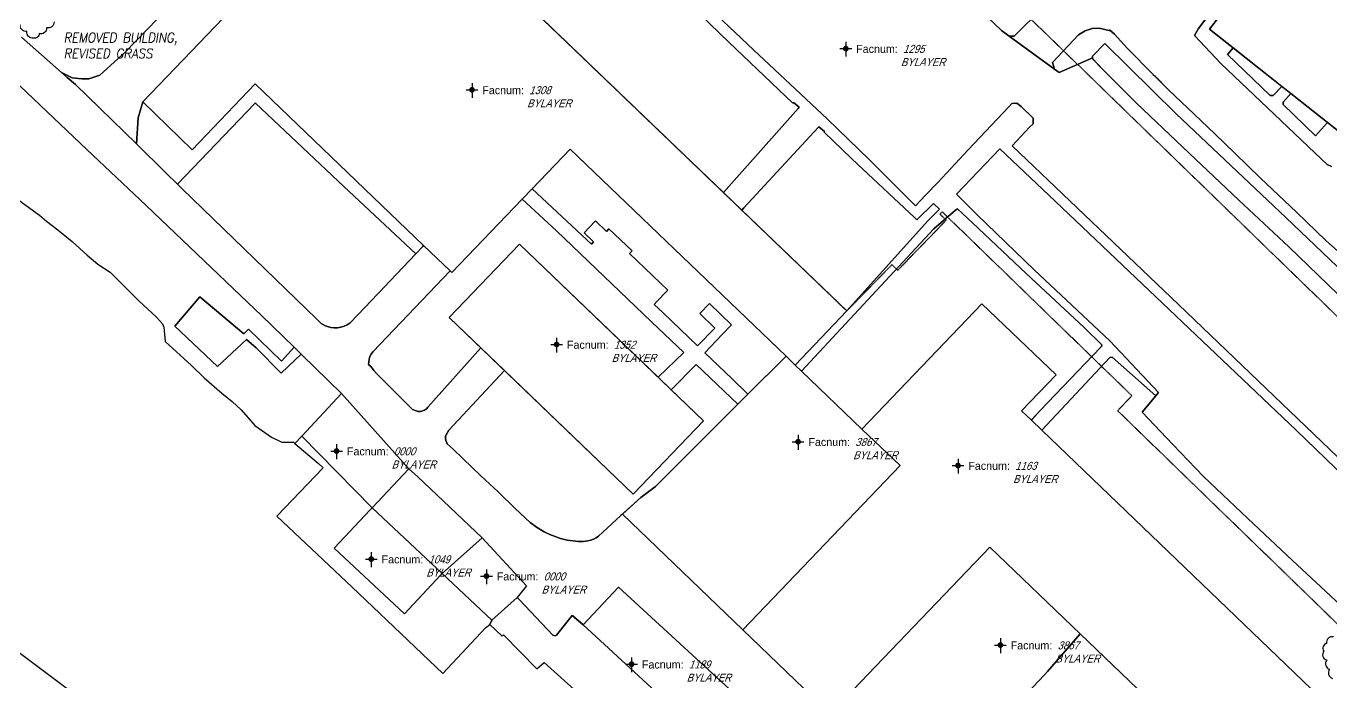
# Model space of a CAD drawing. Header units: inches. Extents: x 1273557 to 1282364, y 239587 to 246310.
# Drawn here: x 1276026 to 1276710, y 240110 to 240453 of the extents above; entities that cross this region are included whole.
import ezdxf
from ezdxf.enums import TextEntityAlignment as Align

# ---------------------------------------------------------------- set-up
doc = ezdxf.new("R2010")
doc.units = ezdxf.units.IN
doc.header["$MEASUREMENT"] = 0
doc.linetypes.add('DASHED2', pattern=[0.375, 0.25, -0.125])
doc.linetypes.add('HIDDEN', pattern=[0.375, 0.25, -0.125])
doc.layers.add('BLDG-DATA', color=159, linetype='DASHED2', lineweight=30)
for name, color, linetype in [('BLDG-UW', 231, 'Continuous'), ('BLDG-UW-UG', 159, 'HIDDEN'), ('GRASS', 3, 'Continuous'), ('PATH', 253, 'Continuous'), ('PRKG-DATA', 255, 'Continuous'), ('PRKG-UW', 6, 'Continuous'), ('PRKG-UW-UNLABEL', 130, 'Continuous'), ('REV-2013', 1, 'Continuous'), ('STREET-UW', 50, 'Continuous'), ('Water_Source', 133, 'Continuous')]:
    doc.layers.add(name, color=color, linetype=linetype)
doc.styles.add('Revisions', font='simplex.shx', dxfattribs={"width": 0.9, "oblique": 10, "height": 25})
doc.styles.add('SS_LITE', font='FRABK.TTF', dxfattribs={"height": 16})

# ---------------------------------------------------------------- blocks, each defined once
blk = doc.blocks.new('*U1')
for p, q in [((-3.08, 0), (3.08, 0)), ((0, 3.55), (0, -4.2))]:
    blk.add_line(p, q)
at = {"const_width": 1.5}
blk.add_lwpolyline([(-0.75, 0, 1), (0.75, 0, 1)], format="xyb", close=True, dxfattribs=at)
at = {"layer": 'BLDG-DATA', "color": 1, "style": 'SS_LITE'}
blk.add_text('Facnum:', height=4.2, dxfattribs=at).set_placement((27.26, -2.25), align=Align.RIGHT)
at = {"layer": 'BLDG-DATA', "color": 7, "style": 'SS_LITE', "oblique": 20, "width": 0.9, "flags": 8}
for tag, p in [('FACNUM', (29.98, -2.25)), ('OBJECT', (28.84, -9.16))]:
    blk.add_attdef(tag, p, '', height=4.2, dxfattribs=at)
blk = doc.blocks.new('*U8')
for p, q in [((-3.08, 0), (3.08, 0)), ((0, 3.55), (0, -4.2))]:
    blk.add_line(p, q)
at = {"const_width": 1.5}
blk.add_lwpolyline([(-0.75, 0, 1), (0.75, 0, 1)], format="xyb", close=True, dxfattribs=at)
at = {"layer": 'PRKG-DATA', "color": 1, "style": 'SS_LITE'}
blk.add_text('Facnum:', height=4.2, dxfattribs=at).set_placement((27.26, -2.25), align=Align.RIGHT)
at = {"layer": 'PRKG-DATA', "color": 7, "style": 'SS_LITE', "oblique": 20, "width": 0.9, "flags": 8}
for tag, p in [('FACNUM', (29.98, -2.25)), ('OBJECT', (28.84, -9.16))]:
    blk.add_attdef(tag, p, '', height=4.2, dxfattribs=at)

msp = doc.modelspace()

# ---------------------------------------------------------------- linework, layer by layer
at = {"layer": 'BLDG-UW'}
for points in [[(1276783.61, 240518.74), (1276833.65, 240587.09), (1276812.18, 240603.65), (1276758.66, 240538.03), (1276730.72, 240560.46), (1276646.68, 240451.75), (1276727.71, 240387.87), (1276812.76, 240497.05)], [(1276086.79, 240413.65), (1276209.09, 240541.18), (1276259.97, 240492.38), (1276391.6, 240366.16), (1276401.2, 240356.95), (1276456.34, 240304.08), (1276429.32, 240275.69), (1276424.46, 240280.35), (1276311.22, 240388.94), (1276291.25, 240368.1), (1276286.04, 240362.67), (1276249.1, 240324.15), (1276248.1, 240325.11), (1276234.26, 240338.37), (1276145.9, 240423.11), (1276112.74, 240388.53), (1276086.79, 240413.65)], [(1276247.63, 240300.59), (1276284.53, 240339.07), (1276381.2, 240246.37), (1276344.29, 240207.89), (1276247.63, 240300.59)], [(1276548.05, 240251.7), (1276566.17, 240270.49), (1276527.27, 240307.79), (1276464.3, 240242.12), (1276484.3, 240222.94), (1276401.77, 240136.87), (1276447.68, 240092.84), (1276531.41, 240180.14), (1276578.86, 240134.64), (1276630.21, 240085.4), (1276605.31, 240058.81), (1276650.45, 240015.51), (1276606.66, 239969.85), (1276637.71, 239940.07), (1276736.61, 240043.2), (1276736.61, 240043.2), (1276736.61, 240043.2), (1276690.86, 240087.07), (1276704.69, 240101.49), (1276558.71, 240241.48), (1276553.2, 240246.77)], [(1276207.15, 240200.85), (1276206.16, 240199.79), (1276187.3, 240179.6), (1276224.19, 240145.13), (1276243.17, 240165.45), (1276244.04, 240166.38)], [(1276376.29, 240085.79), (1276318.04, 240139.39), (1276336.6, 240159.23), (1276394.69, 240105.81)]]:
    msp.add_lwpolyline(points, close=True, dxfattribs=at)
at = {"layer": 'BLDG-UW-UG'}
for points in [[(1276207.67, 240542.43), (1276456.34, 240304.08), (1276480.02, 240328.36), (1276483.07, 240325.4), (1276508.55, 240351.67), (1276505.25, 240354.87), (1276506.42, 240356.08), (1276606.01, 240259.55), (1276598.46, 240251.76), (1276726.17, 240127.98)], [(1276754.28, 240261.87), (1276496.76, 240511.6)]]:
    msp.add_lwpolyline(points, dxfattribs=at)
at = {"layer": 'GRASS'}
for points in [[(1276394.36, 240445.04), (1276333.71, 240503.7), (1276303.49, 240531.99), (1276303.73, 240532.29), (1276300.98, 240534.88), (1276300.83, 240534.72), (1276259.97, 240492.38), (1276391.6, 240366.16), (1276430.82, 240410.31), (1276431.3, 240410.85), (1276428.33, 240413.42), (1276427.96, 240413.03)], [(1276659.05, 240441.96), (1276656.21, 240438.59), (1276678.6, 240417.13), (1276680.09, 240417.11), (1276684.64, 240421.79)], [(1276192.32, 240369.4), (1276145.92, 240413.02), (1276145.64, 240412.9), (1276105.03, 240370.6), (1276107.38, 240368.2), (1276178.13, 240299.78), (1276180.49, 240297.5), (1276181.8, 240296.73), (1276182.21, 240296.51), (1276183.86, 240295.84), (1276185.58, 240295.4), (1276187.35, 240295.2), (1276189.12, 240295.25), (1276190.87, 240295.53), (1276192.57, 240296.05), (1276194.18, 240296.79), (1276195.68, 240297.75), (1276203.46, 240305.84), (1276230.12, 240333.93)], [(1276689.35, 240418.08), (1276685.33, 240413.47), (1276685.32, 240412.41), (1276702.31, 240395.92), (1276708.61, 240402.89)], [(1276461.96, 240380.98), (1276458.88, 240383.93), (1276444.4, 240397.81), (1276444.67, 240398.1), (1276441.73, 240400.7), (1276441.36, 240400.3), (1276402.29, 240358.12), (1276401.2, 240356.95), (1276456.34, 240304.08), (1276498.72, 240351.18), (1276505.02, 240357.36), (1276501.8, 240360.38), (1276493.06, 240351.9), (1276491.88, 240353.01)], [(1276311.22, 240388.94), (1276291.25, 240368.1), (1276322.32, 240339.12), (1276323.44, 240340.29), (1276318.46, 240345.05), (1276324.12, 240351), (1276324.38, 240351.27), (1276330.16, 240345.76), (1276331.46, 240347.13), (1276343.61, 240335.56), (1276343.52, 240335.46), (1276342.32, 240334.2), (1276362.41, 240315.04), (1276361.63, 240314.22), (1276356.76, 240309.11), (1276355.24, 240307.51), (1276360, 240303), (1276377.96, 240285.79), (1276387.14, 240295.04), (1276379.27, 240302.64), (1276384.37, 240307.93), (1276395.89, 240296.82), (1276390.79, 240291.53), (1276381.75, 240282.16), (1276395.93, 240268.57), (1276404.47, 240260.44), (1276423.12, 240279), (1276424.46, 240280.35)], [(1276284.53, 240339.07), (1276357.35, 240269.25), (1276370.73, 240282.28), (1276353.89, 240298.28), (1276304.04, 240346.12), (1276286.04, 240362.67), (1276249.1, 240324.15), (1276248.1, 240325.11), (1276207.51, 240282.65), (1276206.65, 240281.46), (1276206.01, 240280.13), (1276205.61, 240278.71), (1276205.3, 240275.93), (1276206.67, 240274.74), (1276208.06, 240272.9), (1276209.55, 240271.29), (1276213.05, 240267.77), (1276219.53, 240261.35), (1276225.14, 240255.64), (1276227.94, 240252.88), (1276228.38, 240252.44), (1276230.3, 240251.61), (1276231.43, 240251.38), (1276232.58, 240251.38), (1276233.71, 240251.61), (1276234.77, 240252.07), (1276235.71, 240252.74), (1276236.5, 240253.58), (1276264.22, 240284.67), (1276247.63, 240300.59)], [(1276527.27, 240307.79), (1276566.17, 240270.49), (1276548.05, 240251.7), (1276553.2, 240246.77), (1276553.32, 240246.91), (1276557.76, 240251.92), (1276589.52, 240284.86), (1276590.06, 240285.42), (1276590.21, 240286.37), (1276580.89, 240295.45), (1276550.49, 240323.78), (1276522.39, 240350.32), (1276514.41, 240357.64), (1276513.46, 240356.83), (1276502.08, 240347.09), (1276432.58, 240272.56), (1276464.3, 240242.12)], [(1276276.63, 240272.78), (1276247.46, 240241.56), (1276246.11, 240239.14), (1276245.75, 240238.22), (1276245.65, 240237.24), (1276245.81, 240236.26), (1276246.64, 240234.44), (1276249.82, 240231.5), (1276254.82, 240226.69), (1276264.24, 240217.59), (1276273.31, 240209.11), (1276282.38, 240200.24), (1276290.14, 240193.06), (1276293.49, 240190.63), (1276297.56, 240188.26), (1276300.54, 240186.85), (1276306.1, 240184.74), (1276309.57, 240183.93), (1276314.13, 240183.3), (1276315.34, 240183.2), (1276317.93, 240183.2), (1276320.5, 240183.46), (1276321.98, 240183.8), (1276323.4, 240184.34), (1276324.73, 240185.07), (1276325.95, 240185.98), (1276328.36, 240187.99), (1276337.8, 240196.83), (1276348.27, 240206.24), (1276355.89, 240212.05), (1276399.22, 240255.21), (1276377.29, 240276.05), (1276364.1, 240262.77), (1276381.2, 240246.37), (1276344.29, 240207.89)], [(1276265.05, 240185.07), (1276231.07, 240217.32), (1276226.49, 240221.31), (1276207.15, 240200.85), (1276244.04, 240166.38)]]:
    msp.add_lwpolyline(points, close=True, dxfattribs=at)
for points in [[(1276023.15, 240447.7), (1276044.18, 240429.15), (1276049.81, 240426.37), (1276054.77, 240425.71), (1276058.59, 240425.83), (1276064.26, 240427.77), (1276077.59, 240439.8), (1276094.53, 240457.23)], [(1276713.73, 240327.4), (1276686.74, 240353.14), (1276629.21, 240407.45), (1276591.78, 240444.33), (1276585.27, 240437.74), (1276585.26, 240437.33), (1276585.23, 240436.44), (1276590.76, 240430.65), (1276608.41, 240413.1), (1276632.64, 240390.03), (1276662.06, 240362.17), (1276688.4, 240337.7), (1276719.15, 240307.94)], [(1276016.06, 240366.32), (1276032.67, 240354.21), (1276036.31, 240351.19), (1276042.25, 240346.65), (1276049.81, 240340.47), (1276057.63, 240333.34), (1276063.29, 240328.67), (1276069.78, 240324.4), (1276084.73, 240309.45), (1276094.03, 240300.81), (1276097.26, 240297.24), (1276097.96, 240295.57), (1276098.62, 240287.99), (1276112.43, 240275.5), (1276119.03, 240269.06), (1276128.33, 240260.96), (1276133.73, 240256.56), (1276138.45, 240252.17), (1276145.72, 240243.95), (1276154.36, 240237.89), (1276159.9, 240235.26), (1276165.88, 240235.21), (1276166.7, 240234.52), (1276170.34, 240238.43), (1276191.08, 240260.72), (1276170.29, 240281.06), (1276169.92, 240281.42), (1276159.5, 240271.47), (1276146.38, 240284.7), (1276141.23, 240289.09), (1276126.07, 240274.85), (1276103.73, 240296.13), (1276116.78, 240311.51), (1276139.8, 240292.05), (1276142.28, 240294.57), (1276159.7, 240277.72), (1276166.21, 240285.07), (1276149.23, 240301.73), (1276145.59, 240305), (1276088.54, 240359.33), (1276057.55, 240388.74), (1276004.63, 240438.68)], [(1276729.42, 240136.57), (1276707.56, 240157.03), (1276690.26, 240173.22), (1276666.9, 240195.21), (1276643.53, 240217.2), (1276627.45, 240234.08), (1276611.36, 240250.96), (1276618.57, 240259.6), (1276595.6, 240279.79), (1276594.37, 240279.66), (1276558.71, 240241.48), (1276704.69, 240101.49)], [(1276376.29, 240085.79), (1276318.04, 240139.39), (1276312.49, 240144.18), (1276312.03, 240144.15), (1276304.05, 240133.99), (1276303.32, 240133.62), (1276302.12, 240133.99), (1276284.61, 240152.57), (1276283.4, 240153.78), (1276270.12, 240141.95), (1276268.91, 240139.68), (1276275.46, 240133.52), (1276276.23, 240134.25), (1276293.65, 240116.36), (1276297.47, 240119.75), (1276315, 240103.96)], [(1276630.21, 240085.4), (1276578.86, 240134.64), (1276561.62, 240114.89), (1276560.11, 240113.16), (1276532.64, 240084.18)]]:
    msp.add_lwpolyline(points, dxfattribs=at)
at = {"layer": 'PATH'}
for points in [[(1276727.71, 240387.87), (1276708.63, 240402.91), (1276702.31, 240395.92), (1276685.32, 240412.41), (1276685.33, 240413.47), (1276689.36, 240418.1), (1276684.66, 240421.81), (1276680.09, 240417.11), (1276678.6, 240417.13), (1276656.21, 240438.59), (1276659.07, 240441.98), (1276646.68, 240451.75), (1276685.4, 240501.83), (1276720.05, 240546.66)], [(1276333.71, 240503.7), (1276394.36, 240445.04), (1276427.96, 240413.03), (1276428.33, 240413.42), (1276431.3, 240410.85), (1276430.82, 240410.31), (1276391.6, 240366.16), (1276401.2, 240356.95), (1276402.29, 240358.12), (1276441.36, 240400.3), (1276441.73, 240400.7), (1276444.67, 240398.1), (1276444.4, 240397.81), (1276458.88, 240383.93), (1276461.96, 240380.98), (1276491.88, 240353.01), (1276493.06, 240351.9), (1276501.8, 240360.38), (1276505.02, 240357.36), (1276498.72, 240351.18), (1276456.34, 240304.08), (1276429.32, 240275.69), (1276432.58, 240272.56), (1276502.08, 240347.09), (1276513.46, 240356.83), (1276514.41, 240357.64), (1276522.39, 240350.32), (1276550.49, 240323.78), (1276580.89, 240295.45), (1276590.21, 240286.37), (1276590.06, 240285.42), (1276589.52, 240284.86), (1276557.76, 240251.92), (1276553.2, 240246.77), (1276558.71, 240241.48), (1276594.37, 240279.66), (1276595.6, 240279.79), (1276618.57, 240259.6), (1276619.96, 240261.27), (1276594.43, 240288.34), (1276554.6, 240325.57), (1276524.73, 240354.52), (1276513.91, 240365.31), (1276536.61, 240389.07), (1276562.44, 240364.8), (1276692.24, 240241.45), (1276749.28, 240186.46)], [(1276680.6, 240505.14), (1276640.85, 240452.14), (1276638.78, 240448.47), (1276652.59, 240433.83), (1276677.19, 240410.58), (1276701.92, 240386.92), (1276708.5, 240380.78), (1276710.68, 240379.73)], [(1276503.98, 240483.31), (1276537.49, 240451.18), (1276541.57, 240448.1), (1276544.15, 240448.14), (1276559.39, 240463.23)], [(1276743.29, 240199.37), (1276630.49, 240307.44), (1276543.08, 240390.57), (1276552.26, 240400.48), (1276554.23, 240402.16), (1276554.17, 240405.16), (1276547.94, 240411.2), (1276545.61, 240413.02), (1276543.01, 240412.79), (1276541.45, 240411.02), (1276520.08, 240388.57), (1276504.1, 240371.41), (1276497.9, 240364.91), (1276492.39, 240359.13), (1276468.2, 240383.37), (1276446.01, 240404.84), (1276407.36, 240441.07), (1276388.13, 240459.11)], [(1276727.42, 240323.74), (1276708.01, 240340.82), (1276692.32, 240355.84), (1276673.55, 240373.75), (1276659.96, 240386.73), (1276649.46, 240396.89), (1276635.1, 240410.5), (1276625.36, 240419.88), (1276617.17, 240428.13), (1276603.58, 240441.95), (1276596.93, 240449.28), (1276594.2, 240451.4), (1276594.57, 240450.95), (1276591.73, 240451.63), (1276588.88, 240452.32), (1276585.18, 240452.22), (1276581.41, 240450.97), (1276578.04, 240448.86), (1276564.27, 240434.39), (1276565.38, 240430.81), (1276567.88, 240429.1), (1276584.98, 240436.71), (1276585.23, 240436.44), (1276585.26, 240437.33), (1276585.27, 240437.74), (1276591.78, 240444.33), (1276629.21, 240407.45), (1276686.74, 240353.14), (1276713.73, 240327.4)]]:
    msp.add_lwpolyline(points, dxfattribs=at)
for points in [[(1276086.79, 240413.65), (1276084.43, 240405.3), (1276083.52, 240391.77), (1276099, 240376.48), (1276105.03, 240370.6), (1276145.64, 240412.9), (1276145.92, 240413.02), (1276192.32, 240369.4), (1276230.12, 240333.93), (1276233.82, 240337.88), (1276234.26, 240338.37), (1276145.9, 240423.11), (1276112.74, 240388.53)], [(1276381.75, 240282.16), (1276390.79, 240291.53), (1276395.89, 240296.82), (1276384.37, 240307.93), (1276379.27, 240302.64), (1276387.14, 240295.04), (1276377.96, 240285.79), (1276360, 240303), (1276355.24, 240307.51), (1276356.76, 240309.11), (1276361.63, 240314.22), (1276362.41, 240315.04), (1276342.32, 240334.2), (1276343.52, 240335.46), (1276343.61, 240335.56), (1276331.46, 240347.13), (1276330.16, 240345.76), (1276324.38, 240351.27), (1276324.12, 240351), (1276318.46, 240345.05), (1276323.44, 240340.29), (1276322.32, 240339.12), (1276291.25, 240368.1), (1276286.04, 240362.67), (1276304.04, 240346.12), (1276353.89, 240298.28), (1276370.73, 240282.28), (1276357.35, 240269.25), (1276364.1, 240262.77), (1276377.29, 240276.05), (1276399.22, 240255.21), (1276404.47, 240260.44), (1276395.93, 240268.57)], [(1276116.78, 240311.51), (1276103.73, 240296.13), (1276126.07, 240274.85), (1276141.23, 240289.09), (1276146.38, 240284.7), (1276159.5, 240271.47), (1276169.92, 240281.42), (1276166.21, 240285.07), (1276159.7, 240277.72), (1276142.28, 240294.57), (1276139.8, 240292.05)], [(1276244.04, 240166.38), (1276243.17, 240165.45), (1276224.19, 240145.13), (1276187.3, 240179.6), (1276206.16, 240199.79), (1276207.15, 240200.85), (1276170.34, 240238.43), (1276166.7, 240234.52), (1276179.11, 240224.09), (1276181.49, 240221.86), (1276157.19, 240196.49), (1276196.65, 240159.13), (1276244.35, 240113.97), (1276266.72, 240137.83), (1276268.91, 240139.68), (1276270.12, 240141.95)]]:
    msp.add_lwpolyline(points, close=True, dxfattribs=at)
at = {"layer": 'PRKG-UW'}
for points in [[(1276094.53, 240457.23), (1276077.59, 240439.8), (1276064.26, 240427.77), (1276058.59, 240425.83), (1276054.77, 240425.71), (1276049.81, 240426.37), (1276044.18, 240429.15), (1276047.13, 240426.55), (1276051.44, 240422.9), (1276083.52, 240391.77), (1276084.43, 240405.3), (1276086.79, 240413.65), (1276209.09, 240541.18)], [(1276719.15, 240307.94), (1276688.4, 240337.7), (1276662.06, 240362.17), (1276632.64, 240390.03), (1276608.41, 240413.1), (1276590.76, 240430.65), (1276584.98, 240436.71), (1276567.88, 240429.1), (1276565.38, 240430.81), (1276541.57, 240448.1), (1276537.49, 240451.18), (1276503.98, 240483.31)], [(1276388.13, 240459.11), (1276407.36, 240441.07), (1276446.01, 240404.84), (1276468.2, 240383.37), (1276492.39, 240359.13), (1276497.9, 240364.91), (1276504.1, 240371.41), (1276520.08, 240388.57), (1276541.45, 240411.02), (1276543.01, 240412.79), (1276545.61, 240413.02), (1276547.94, 240411.2), (1276554.17, 240405.16), (1276554.23, 240402.16), (1276552.26, 240400.48), (1276543.08, 240390.57), (1276630.49, 240307.44), (1276743.29, 240199.37)], [(1276749.28, 240186.46), (1276692.24, 240241.45), (1276562.44, 240364.8), (1276536.61, 240389.07), (1276513.91, 240365.31), (1276524.73, 240354.52), (1276554.6, 240325.57), (1276594.43, 240288.34), (1276619.96, 240261.27), (1276618.57, 240259.6), (1276611.36, 240250.96), (1276627.45, 240234.08), (1276643.53, 240217.2), (1276666.9, 240195.21), (1276690.26, 240173.22), (1276707.56, 240157.03), (1276729.42, 240136.57)]]:
    msp.add_lwpolyline(points, dxfattribs=at)
for points in [[(1276484.3, 240222.94), (1276464.3, 240242.12), (1276432.58, 240272.56), (1276429.32, 240275.69), (1276424.46, 240280.35), (1276404.47, 240260.44), (1276399.22, 240255.21), (1276355.89, 240212.05), (1276348.27, 240206.24), (1276338.54, 240197.5), (1276401.77, 240136.87)], [(1276517.8, 240066.94), (1276517.8, 240066.94), (1276519.29, 240068.68), (1276525.83, 240076.27), (1276532.64, 240084.18), (1276560.11, 240113.16), (1276561.62, 240114.89), (1276578.86, 240134.64), (1276531.41, 240180.14), (1276447.68, 240092.84), (1276473.58, 240068.01), (1276512.55, 240071.9)]]:
    msp.add_lwpolyline(points, close=True, dxfattribs=at)
at = {"layer": 'PRKG-UW-UNLABEL'}
for points in [[(1276207.15, 240200.85), (1276226.49, 240221.31), (1276191.08, 240260.72), (1276170.34, 240238.43)], [(1276265.05, 240185.07), (1276288.26, 240159.89), (1276283.4, 240153.78), (1276270.12, 240141.95), (1276244.04, 240166.38)]]:
    msp.add_lwpolyline(points, close=True, dxfattribs=at)
at = {"layer": 'REV-2013'}
for points in [[(1276040.27, 240455.7, -0.520567), (1276036.35, 240452.6, -0.520567), (1276032.43, 240449.49, -0.520567), (1276029.52, 240447.18, -0.520567), (1276026, 240450.73, -0.520567), (1276022.49, 240454.29, -0.520567)], [(1276711.71, 240133.16, 0.520567), (1276708.11, 240129.69, 0.520567), (1276706.71, 240125.67, 0.520567), (1276708.22, 240120.9, 0.520567), (1276709.73, 240116.13, 0.520567), (1276711.24, 240111.37, 0.520567)]]:
    msp.add_lwpolyline(points, format="xyb", dxfattribs=at)
at = {"layer": 'STREET-UW'}
for points in [[(1276710.68, 240379.73), (1276708.5, 240380.78), (1276701.92, 240386.92), (1276677.19, 240410.58), (1276652.59, 240433.83), (1276638.78, 240448.47), (1276640.85, 240452.14), (1276680.6, 240505.14)], [(1276559.39, 240463.23), (1276544.15, 240448.14), (1276541.57, 240448.1), (1276565.38, 240430.81), (1276564.27, 240434.39), (1276578.04, 240448.86), (1276581.41, 240450.97), (1276585.18, 240452.22), (1276588.88, 240452.32), (1276591.73, 240451.63), (1276594.57, 240450.95), (1276594.2, 240451.4), (1276596.93, 240449.28), (1276603.58, 240441.95), (1276617.17, 240428.13), (1276618.12, 240427.17), (1276618.12, 240427.17), (1276625.36, 240419.88), (1276635.1, 240410.5), (1276649.46, 240396.89), (1276659.96, 240386.73), (1276673.55, 240373.75), (1276692.32, 240355.84), (1276708.01, 240340.82), (1276727.42, 240323.74)], [(1276447.68, 240092.84), (1276401.77, 240136.87), (1276338.54, 240197.5), (1276337.8, 240196.83), (1276328.36, 240187.99), (1276325.95, 240185.98), (1276324.73, 240185.07), (1276323.4, 240184.34), (1276321.98, 240183.8), (1276320.5, 240183.46), (1276317.93, 240183.2), (1276315.34, 240183.2), (1276314.13, 240183.3), (1276309.57, 240183.93), (1276306.1, 240184.74), (1276300.54, 240186.85), (1276297.56, 240188.26), (1276293.49, 240190.63), (1276290.14, 240193.06), (1276282.38, 240200.24), (1276273.31, 240209.11), (1276264.24, 240217.59), (1276254.82, 240226.69), (1276249.82, 240231.5), (1276246.64, 240234.44), (1276245.81, 240236.26), (1276245.65, 240237.24), (1276245.75, 240238.22), (1276246.11, 240239.14), (1276247.46, 240241.56), (1276276.63, 240272.78), (1276264.22, 240284.67), (1276236.5, 240253.58), (1276235.71, 240252.74), (1276234.77, 240252.07), (1276233.71, 240251.61), (1276232.58, 240251.38), (1276231.43, 240251.38), (1276230.3, 240251.61), (1276228.38, 240252.44), (1276227.94, 240252.88), (1276225.14, 240255.64), (1276219.53, 240261.35), (1276213.05, 240267.77), (1276209.55, 240271.29), (1276208.06, 240272.9), (1276206.67, 240274.74), (1276205.3, 240275.93), (1276205.61, 240278.71), (1276206.01, 240280.13), (1276206.65, 240281.46), (1276207.51, 240282.65), (1276248.1, 240325.11), (1276234.26, 240338.37), (1276233.82, 240337.88), (1276230.12, 240333.93), (1276203.46, 240305.84), (1276195.68, 240297.75), (1276194.18, 240296.79), (1276192.57, 240296.05), (1276190.87, 240295.53), (1276189.12, 240295.25), (1276187.35, 240295.2), (1276185.58, 240295.4), (1276183.86, 240295.84), (1276182.21, 240296.51), (1276181.8, 240296.73), (1276180.49, 240297.5), (1276178.13, 240299.78), (1276107.38, 240368.2), (1276105.03, 240370.6), (1276105.03, 240370.6), (1276099, 240376.48), (1276083.52, 240391.77), (1276051.44, 240422.9), (1276047.13, 240426.55), (1276044.18, 240429.15), (1276023.15, 240447.7)], [(1276004.63, 240438.68), (1276057.55, 240388.74), (1276088.54, 240359.33), (1276145.59, 240305), (1276149.23, 240301.73), (1276166.21, 240285.07), (1276170.62, 240280.73), (1276191.08, 240260.72), (1276226.49, 240221.31), (1276231.07, 240217.32), (1276265.05, 240185.07), (1276288.26, 240159.89), (1276283.4, 240153.78), (1276284.61, 240152.57), (1276302.12, 240133.99), (1276303.32, 240133.62), (1276304.05, 240133.99), (1276312.23, 240144.4), (1276318.04, 240139.39), (1276336.6, 240159.23), (1276394.69, 240105.81)]]:
    msp.add_lwpolyline(points, dxfattribs=at)
at = {"layer": 'Water_Source'}
for points in [[(1276885.48, 239691.37), (1276650.39, 239738.64), (1276319.12, 239902.2), (1276103.37, 240063.75), (1275989.45, 240149.06), (1274685.61, 241366.34)], [(1276016.06, 240366.32), (1276032.67, 240354.21), (1276036.31, 240351.19), (1276042.25, 240346.65), (1276049.81, 240340.47), (1276057.63, 240333.34), (1276063.29, 240328.67), (1276069.78, 240324.4), (1276084.73, 240309.45), (1276094.03, 240300.81), (1276097.26, 240297.24), (1276097.96, 240295.57), (1276098.62, 240287.99), (1276112.43, 240275.5), (1276119.03, 240269.06), (1276128.33, 240260.96), (1276133.73, 240256.56), (1276138.45, 240252.17), (1276145.72, 240243.95), (1276154.36, 240237.89), (1276159.9, 240235.26), (1276165.88, 240235.21), (1276166.7, 240234.52), (1276179.11, 240224.09), (1276181.49, 240221.86), (1276157.19, 240196.49), (1276196.65, 240159.13), (1276244.35, 240113.97), (1276266.72, 240137.83), (1276268.91, 240139.68), (1276275.46, 240133.52), (1276276.23, 240134.25), (1276293.65, 240116.36), (1276297.47, 240119.75), (1276315, 240103.96)]]:
    msp.add_lwpolyline(points, dxfattribs=at)

# ---------------------------------------------------------------- block references
at = {"layer": 'BLDG-DATA'}
ref = msp.add_blockref('*U1', (1276259.63, 240419.99), dxfattribs=at)
ref.add_attrib('FACNUM', '1308', (1276289.61, 240417.74), dxfattribs={"color": 7, "height": 4.2, "style": 'SS_LITE', "oblique": 20, "width": 0.9})
ref.add_attrib('OBJECT', 'BYLAYER', (1276288.47, 240410.83), dxfattribs={"color": 7, "height": 4.2, "style": 'SS_LITE', "oblique": 20, "width": 0.9})
ref = msp.add_blockref('*U1', (1276304.05, 240286.47), dxfattribs=at)
ref.add_attrib('FACNUM', '1352', (1276334.03, 240284.22), dxfattribs={"color": 7, "height": 4.2, "style": 'SS_LITE', "oblique": 20, "width": 0.9})
ref.add_attrib('OBJECT', 'BYLAYER', (1276332.89, 240277.31), dxfattribs={"color": 7, "height": 4.2, "style": 'SS_LITE', "oblique": 20, "width": 0.9})
ref = msp.add_blockref('*U1', (1276514.71, 240222.97), dxfattribs=at)
ref.add_attrib('FACNUM', '1163', (1276544.69, 240220.72), dxfattribs={"color": 7, "height": 4.2, "style": 'SS_LITE', "oblique": 20, "width": 0.9})
ref.add_attrib('OBJECT', 'BYLAYER', (1276543.55, 240213.81), dxfattribs={"color": 7, "height": 4.2, "style": 'SS_LITE', "oblique": 20, "width": 0.9})
ref = msp.add_blockref('*U1', (1276206.75, 240173.92), dxfattribs=at)
ref.add_attrib('FACNUM', '1049', (1276236.74, 240171.68), dxfattribs={"color": 7, "height": 4.2, "style": 'SS_LITE', "oblique": 20, "width": 0.9})
ref.add_attrib('OBJECT', 'BYLAYER', (1276235.59, 240164.77), dxfattribs={"color": 7, "height": 4.2, "style": 'SS_LITE', "oblique": 20, "width": 0.9})
ref = msp.add_blockref('*U1', (1276343.39, 240118.8), dxfattribs=at)
ref.add_attrib('FACNUM', '1189', (1276373.37, 240116.56), dxfattribs={"color": 7, "height": 4.2, "style": 'SS_LITE', "oblique": 20, "width": 0.9})
ref.add_attrib('OBJECT', 'BYLAYER', (1276372.23, 240109.65), dxfattribs={"color": 7, "height": 4.2, "style": 'SS_LITE', "oblique": 20, "width": 0.9})
at = {"layer": 'PRKG-DATA'}
ref = msp.add_blockref('*U8', (1276455.85, 240441.64), dxfattribs=at)
ref.add_attrib('FACNUM', '1295', (1276485.84, 240439.39), dxfattribs={"color": 7, "height": 4.2, "style": 'SS_LITE', "oblique": 20, "width": 0.9})
ref.add_attrib('OBJECT', 'BYLAYER', (1276484.69, 240432.48), dxfattribs={"color": 7, "height": 4.2, "style": 'SS_LITE', "oblique": 20, "width": 0.9})
ref = msp.add_blockref('*U8', (1276188.57, 240230.58), dxfattribs=at)
ref.add_attrib('FACNUM', '0000', (1276218.55, 240228.33), dxfattribs={"color": 7, "height": 4.2, "style": 'SS_LITE', "oblique": 20, "width": 0.9})
ref.add_attrib('OBJECT', 'BYLAYER', (1276217.41, 240221.43), dxfattribs={"color": 7, "height": 4.2, "style": 'SS_LITE', "oblique": 20, "width": 0.9})
ref = msp.add_blockref('*U8', (1276430.79, 240235.47), dxfattribs=at)
ref.add_attrib('FACNUM', '3867', (1276460.77, 240233.23), dxfattribs={"color": 7, "height": 4.2, "style": 'SS_LITE', "oblique": 20, "width": 0.9})
ref.add_attrib('OBJECT', 'BYLAYER', (1276459.63, 240226.32), dxfattribs={"color": 7, "height": 4.2, "style": 'SS_LITE', "oblique": 20, "width": 0.9})
ref = msp.add_blockref('*U8', (1276267.23, 240164.98), dxfattribs=at)
ref.add_attrib('FACNUM', '0000', (1276297.22, 240162.73), dxfattribs={"color": 7, "height": 4.2, "style": 'SS_LITE', "oblique": 20, "width": 0.9})
ref.add_attrib('OBJECT', 'BYLAYER', (1276296.07, 240155.82), dxfattribs={"color": 7, "height": 4.2, "style": 'SS_LITE', "oblique": 20, "width": 0.9})
ref = msp.add_blockref('*U8', (1276536.94, 240128.84), dxfattribs=at)
ref.add_attrib('FACNUM', '3867', (1276566.92, 240126.59), dxfattribs={"color": 7, "height": 4.2, "style": 'SS_LITE', "oblique": 20, "width": 0.9})
ref.add_attrib('OBJECT', 'BYLAYER', (1276565.78, 240119.68), dxfattribs={"color": 7, "height": 4.2, "style": 'SS_LITE', "oblique": 20, "width": 0.9})

# ---------------------------------------------------------------- texts
at = {"layer": 'REV-2013', "insert": (1276045.29, 240449.91), "char_height": 5, "attachment_point": 1, "style": 'Revisions'}
msp.add_mtext('REMOVED BUILDING,\\PREVISED GRASS', dxfattribs=at)

doc.saveas('drawing.dxf')
